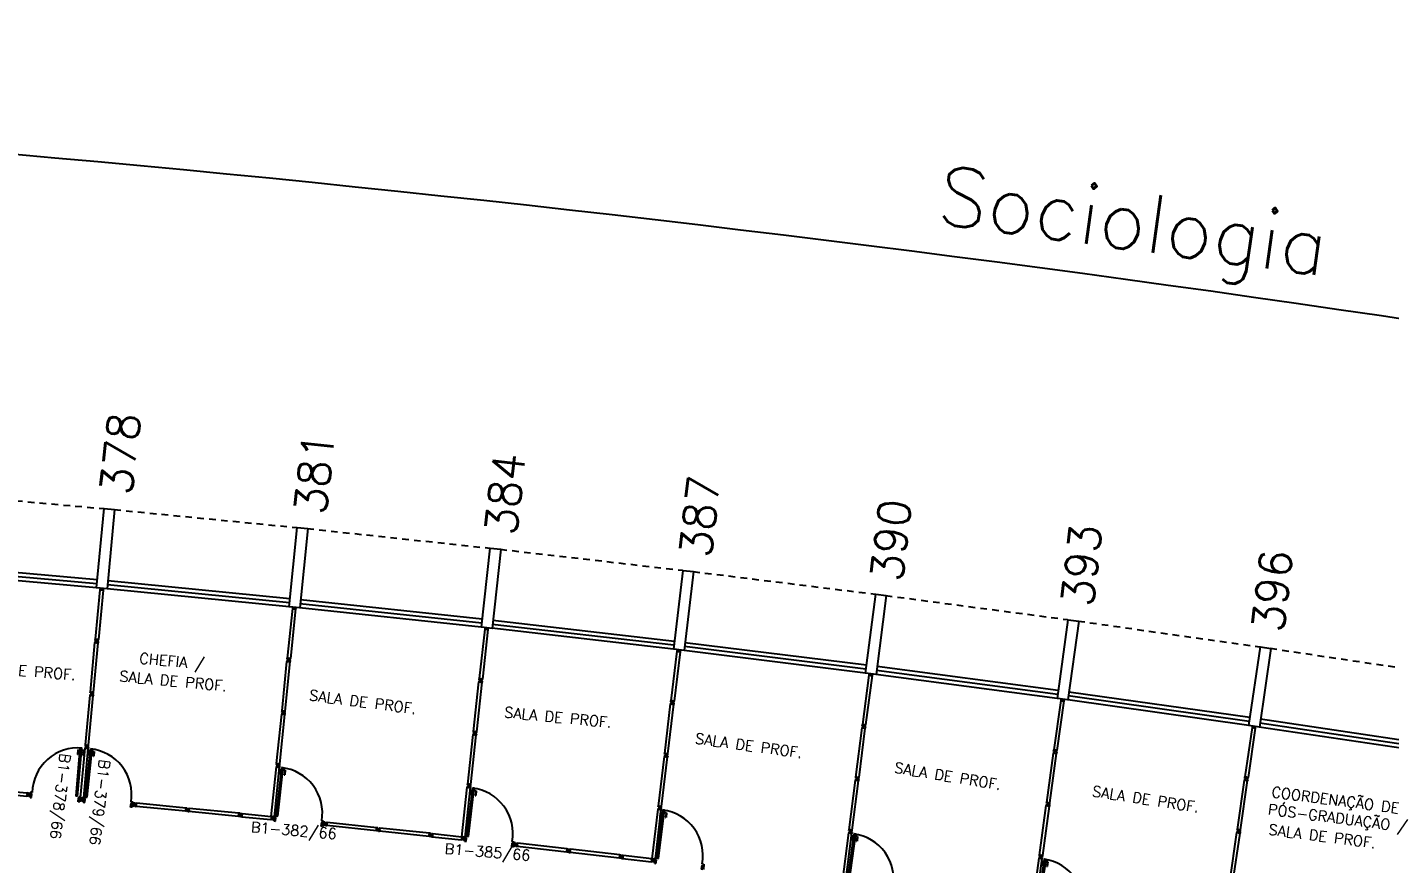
# Model space of a CAD drawing. Header units: millimetres. Extents: x 2757 to 3055, y 1102 to 1216.
# Drawn here: x 2949.72 to 2975.42, y 1198.28 to 1214.06 of the extents above; entities that cross this region are included whole.
import ezdxf

# ---------------------------------------------------------------- set-up
doc = ezdxf.new("R2010")
doc.units = ezdxf.units.MM
doc.linetypes.add('HIDDEN2', pattern=[0.1875, 0.125, -0.0625])
for name, color, linetype in [('DIV', 2, 'Continuous'), ('ESQ', 1, 'Continuous'), ('ESTR', 3, 'Continuous'), ('NOPILAR1', 2, 'Continuous'), ('PROJ', 1, 'HIDDEN2'), ('TEXTO', 2, 'Continuous'), ('TEXTO-ENDEREÇO', 2, 'Continuous'), ('USO1', 2, 'Continuous')]:
    doc.layers.add(name, color=color, linetype=linetype)
doc.styles.add('1', font='romans.shx')
doc.styles.add('NOPILAR', font='simplex.shx', dxfattribs={"height": 0.6})
doc.styles.add('UNB-100', font='simplex.shx', dxfattribs={"height": 0.2})
doc.styles.add('UNB-100-1', font='simplex.shx', dxfattribs={"height": 0.2})
doc.dimstyles.new('1-600', dxfattribs={"dimtxt": 1.1, "dimasz": 2.5, "dimexe": 2, "dimexo": 4, "dimgap": 0.2, "dimtad": 1, "dimdec": 0, "dimzin": 4, "dimdsep": 46, "dimlunit": 6, "dimtxsty": '1', "dimblk1": 'NONE', "dimblk2": 'NONE', "dimsah": 1, "dimcen": 0, "dimclrd": 2, "dimclre": 2, "dimclrt": 2, "dimadec": 0, "dimazin": 0, "dimtfac": 1, "dimtdec": 0, "dimtmove": 2, "dimatfit": 3, "dimldrblk": 'NONE', "dimfxl": 1, "dimtolj": 1, "dimtzin": 0, "dimarcsym": 0})

# ---------------------------------------------------------------- blocks, each defined once
blk = doc.blocks.new('DIVMT-SLC')
for p, q in [((-0.03, 0.03), (-0.03, 0.006)), ((-0.008, 0.03), (-0.03, 0.03)), ((-0.0185, 0.006), (-0.03, 0.006)), ((-0.0185, -0.006), (-0.0185, 0.006)), ((-0.008, 0.03), (-0.008, 0.02)), ((-0.008, 0.02), (0.008, 0.02)), ((-0.0051, 0), (0.0051, 0)), ((0.0051, 0), (-0.0051, 0)), ((-0.0051, 0), (0.0051, 0)), ((0, -0.0051), (0, 0.0051)), ((0, 0.0051), (0, -0.0051)), ((0.008, 0.03), (0.008, 0.02)), ((0.008, 0.03), (0.03, 0.03)), ((0.0205, 0.006), (0.03, 0.006)), ((0.0205, -0.006), (0.0205, 0.006)), ((0.0205, 0.006), (0.0205, -0.006)), ((0.0205, 0.006), (0.03, 0.006)), ((0.97, 0.03), (0.03, 0.03)), ((0.03, 0.006), (0.03, 0.03)), ((0.03, -0.03), (0.03, 0.03)), ((0.03, -0.005), (0.03, 0.005)), ((0.97, -0.03), (0.97, 0.03)), ((0.97, 0.03), (0.97, 0.009)), ((0.97, 0.009), (0.97, 0.027)), ((0.9795, 0.006), (0.97, 0.006)), ((0.97, -0.005), (0.97, 0.005)), ((0.9795, 0.006), (0.9795, -0.006)), ((1.0051, 0), (0.9949, 0)), ((1, 0.0051), (1, -0.0051)), ((-0.0185, -0.006), (-0.03, -0.006)), ((-0.03, -0.03), (-0.03, -0.006)), ((-0.008, -0.03), (-0.03, -0.03)), ((-0.008, -0.03), (-0.008, -0.02)), ((-0.008, -0.02), (0.008, -0.02)), ((0.008, -0.03), (0.008, -0.02)), ((0.008, -0.03), (0.03, -0.03)), ((0.0205, -0.006), (0.03, -0.006)), ((0.0205, -0.006), (0.03, -0.006)), ((0.03, -0.006), (0.03, -0.03)), ((0.97, -0.03), (0.03, -0.03)), ((0.9795, -0.006), (0.97, -0.006)), ((0.97, -0.009), (0.97, -0.027))]:
    blk.add_line(p, q)
blk = doc.blocks.new('PDV2E-SLC')
at = {"layer": 'DIV', "color": 1}
for p, q in [((0.023, 0.925), (0.063, 0.925)), ((0.023, 0.925), (0.023, 0.835)), ((0.033, 0.835), (0.023, 0.835)), ((0.033, 0.915), (0.063, 0.915)), ((0.033, 0.915), (0.033, 0.835)), ((0.138, 0.925), (0.097, 0.925)), ((0.128, 0.915), (0.097, 0.915)), ((0.128, 0.915), (0.128, 0.835)), ((0.128, 0.835), (0.137, 0.835)), ((0.138, 0.925), (0.138, 0.835))]:
    blk.add_line(p, q, dxfattribs=at)
at = {"layer": 'DIV'}
for p, q in [((0.065, 0.05), (0.065, 0.965)), ((0.095, 0.965), (0.065, 0.965)), ((0.095, 0.05), (0.095, 0.965)), ((0.049, 0.05), (0.029, 0.05)), ((0.029, 0.05), (0.029, 0.035)), ((0.029, 0.035), (0.029, -0.035)), ((0.049, 0.02), (0.049, 0.05)), ((0.049, 0.02), (0.059, 0.02)), ((0.059, -0.05), (0.059, 0.02)), ((0.065, 0.05), (0.095, 0.05)), ((0.928, -0.05), (0.928, 0.02)), ((0.938, 0.02), (0.928, 0.02)), ((0.938, 0.05), (0.958, 0.05)), ((0.938, 0.02), (0.938, 0.05)), ((0.958, 0.05), (0.958, 0.035)), ((0.958, 0.035), (0.958, -0.035)), ((0.029, -0.035), (0.029, -0.05)), ((0.029, -0.05), (0.059, -0.05)), ((0.958, -0.05), (0.928, -0.05)), ((0.958, -0.035), (0.958, -0.05))]:
    blk.add_line(p, q, dxfattribs=at)
at = {"layer": 'DIV', "color": 1}
blk.add_arc((0.062, 0.1), 0.865, 356.6786, 90, dxfattribs=at)
blk = doc.blocks.new('PDV2D-SLC')
at = {"layer": 'DIV'}
for p, q in [((0.03, 0.05), (0.06, 0.05)), ((0.03, 0.035), (0.03, 0.05)), ((0.03, -0.035), (0.03, 0.035)), ((0.06, 0.05), (0.06, -0.02)), ((0.941, 0.05), (0.941, -0.02)), ((0.971, 0.05), (0.941, 0.05)), ((0.971, 0.035), (0.971, 0.05)), ((0.971, -0.035), (0.971, 0.035)), ((0.03, -0.05), (0.03, -0.035)), ((0.05, -0.05), (0.03, -0.05)), ((0.05, -0.02), (0.06, -0.02)), ((0.05, -0.02), (0.05, -0.05)), ((0.079, -0.05), (0.109, -0.05)), ((0.079, -0.05), (0.079, -0.965)), ((0.109, -0.05), (0.109, -0.965)), ((0.951, -0.02), (0.941, -0.02)), ((0.951, -0.02), (0.951, -0.05)), ((0.951, -0.05), (0.971, -0.05)), ((0.971, -0.05), (0.971, -0.035)), ((0.109, -0.965), (0.079, -0.965))]:
    blk.add_line(p, q, dxfattribs=at)
at = {"layer": 'DIV', "color": 1}
for p, q in [((0.036, -0.925), (0.036, -0.835)), ((0.046, -0.835), (0.036, -0.835)), ((0.036, -0.925), (0.076, -0.925)), ((0.046, -0.915), (0.046, -0.835)), ((0.046, -0.915), (0.076, -0.915)), ((0.141, -0.915), (0.111, -0.915)), ((0.151, -0.925), (0.111, -0.925)), ((0.141, -0.915), (0.141, -0.835)), ((0.141, -0.835), (0.151, -0.835)), ((0.151, -0.925), (0.151, -0.835))]:
    blk.add_line(p, q, dxfattribs=at)
blk.add_arc((0.076, -0.1), 0.865, 270, 3.3214, dxfattribs=at)
blk = doc.blocks.new('MTT-SLC')
for p, q in [((-0.008, 0.03), (-0.03, 0.03)), ((-0.03, 0.03), (-0.03, 0.006)), ((-0.0185, 0.006), (-0.03, 0.006)), ((-0.0185, -0.006), (-0.0185, 0.006)), ((-0.008, 0.03), (-0.008, 0.02)), ((-0.008, 0.02), (0.008, 0.02)), ((-0.0051, 0), (0.0051, 0)), ((0, -0.0051), (0, 0.0051)), ((0.008, 0.03), (0.03, 0.03)), ((0.008, 0.03), (0.008, 0.02)), ((0.0205, -0.006), (0.0205, 0.006)), ((0.0205, 0.006), (0.03, 0.006)), ((0.03, 0.006), (0.03, 0.03)), ((-0.03, -0.03), (-0.03, -0.006)), ((-0.0185, -0.006), (-0.03, -0.006)), ((-0.008, -0.03), (-0.03, -0.03)), ((-0.008, -0.02), (0.008, -0.02)), ((-0.008, -0.03), (-0.008, -0.02)), ((0.008, -0.03), (0.008, -0.02)), ((0.008, -0.03), (0.03, -0.03)), ((0.0205, -0.006), (0.03, -0.006)), ((0.03, -0.006), (0.03, -0.03))]:
    blk.add_line(p, q)
blk = doc.blocks.new('DIVINI-SLC')
for p, q in [((-0.005, 0), (0.005, 0)), ((-0.005, 0), (0.005, 0)), ((0.008, 0.02), (0, 0.02)), ((0, 0.001), (0, 0.02)), ((0, -0.005), (0, 0.005)), ((0, -0.005), (0, 0.005)), ((0, -0.02), (0, 0.001)), ((0.008, 0.03), (0.03, 0.03)), ((0.008, 0.03), (0.008, 0.02)), ((0.02, 0.006), (0.03, 0.006)), ((0.02, 0.006), (0.02, -0.006)), ((0.02, -0.006), (0.02, 0.006)), ((0.02, 0.006), (0.03, 0.006)), ((0.02, -0.004), (0.02, 0.004)), ((0.023, 0.006), (0.027, 0.006)), ((0.03, -0.03), (0.03, 0.03)), ((0.03, 0.03), (0.03, -0.03)), ((0.03, 0.03), (0.97, 0.03)), ((0.03, 0.009), (0.03, 0.027)), ((0.03, 0.009), (0.03, 0.027)), ((0.03, -0.005), (0.03, 0.005)), ((0.03, 0.005), (0.03, -0.005)), ((0.97, 0.03), (0.97, -0.03)), ((0.98, 0.006), (0.97, 0.006)), ((0.97, 0.005), (0.97, -0.005)), ((0.98, -0.006), (0.98, 0.006)), ((0.995, 0), (1.005, 0)), ((1.005, 0), (0.995, 0)), ((1, -0.005), (1, 0.005)), ((0, -0.02), (0.008, -0.02)), ((0.008, -0.03), (0.008, -0.02)), ((0.008, -0.03), (0.03, -0.03)), ((0.02, -0.006), (0.03, -0.006)), ((0.02, -0.006), (0.03, -0.006)), ((0.023, -0.006), (0.027, -0.006)), ((0.03, -0.009), (0.03, -0.027)), ((0.03, -0.009), (0.03, -0.027)), ((0.03, -0.03), (0.03, -0.009)), ((0.03, -0.03), (0.97, -0.03)), ((0.98, -0.006), (0.97, -0.006))]:
    blk.add_line(p, q)
blk = doc.blocks.new('*D106')
at = {"layer": 'DEFPOINTS', "color": 0, "transparency": 16777216}
for p in [(2979.009, 1208.038), (2944.069, 1205.583), (2943.954, 1204.088), (2994.816, 1198.615), (2994.524, 1197.144)]:
    blk.add_point(p, dxfattribs=at)
at = {"layer": 'USO1', "color": 2, "lineweight": -2, "transparency": 16777216}
for p, q in [((2944.375, 1209.571), (2944.72, 1214.057)), ((2995.594, 1202.539), (2996.472, 1206.964))]:
    blk.add_line(p, q, dxfattribs=at)
blk.add_arc((2911.153, 776.839), 436.505, 78.78048, 85.60976, dxfattribs=at)
at = {"layer": 'USO1', "color": 2, "transparency": 16777216, "insert": (2970.557, 1210.225), "char_height": 1.1, "attachment_point": 5, "rotation": 352.1951, "style": '1'}
blk.add_mtext('\\A1;Sociologia', dxfattribs=at)
blk = doc.blocks.new('_NONE')
at = {"color": 0, "linetype": 'ByBlock'}
blk.add_circle((0, 0), 0.25, dxfattribs=at)
blk = doc.blocks.new('PILAR-SLC')
blk.add_lwpolyline([(0.2, 0), (0.2, -1.5), (0, -1.5), (0, 0)], close=True)

msp = doc.modelspace()

# ---------------------------------------------------------------- linework, layer by layer
at = {"layer": 'DIV'}
for p, q in [((2953.705, 1199.173), (2953.708, 1199.197)), ((2953.727, 1199.171), (2953.705, 1199.173)), ((2953.719, 1199.196), (2953.708, 1199.197)), ((2953.711, 1199.233), (2953.709, 1199.209)), ((2953.72, 1199.208), (2953.709, 1199.209)), ((2953.733, 1199.231), (2953.711, 1199.233)), ((2953.719, 1199.196), (2953.72, 1199.208)), ((2953.727, 1199.171), (2953.728, 1199.181)), ((2953.728, 1199.181), (2953.744, 1199.179)), ((2953.733, 1199.231), (2953.732, 1199.221)), ((2953.732, 1199.221), (2953.748, 1199.219)), ((2953.733, 1199.2), (2953.743, 1199.199)), ((2953.733, 1199.2), (2953.743, 1199.199)), ((2953.738, 1199.195), (2953.739, 1199.205)), ((2953.738, 1199.195), (2953.739, 1199.205)), ((2953.743, 1199.169), (2953.744, 1199.179)), ((2953.743, 1199.169), (2953.765, 1199.167)), ((2953.749, 1199.229), (2953.748, 1199.219)), ((2953.749, 1199.229), (2953.771, 1199.227)), ((2953.758, 1199.192), (2953.759, 1199.204)), ((2953.758, 1199.192), (2953.759, 1199.204)), ((2953.758, 1199.192), (2953.767, 1199.191)), ((2953.758, 1199.192), (2953.767, 1199.191)), ((2953.759, 1199.204), (2953.768, 1199.203)), ((2953.759, 1199.204), (2953.768, 1199.203)), ((2953.771, 1199.227), (2953.765, 1199.167)), ((2953.767, 1199.191), (2953.765, 1199.167)), ((2953.765, 1199.167), (2953.767, 1199.188)), ((2953.767, 1199.188), (2953.765, 1199.17)), ((2953.765, 1199.167), (2954.316, 1199.112)), ((2953.768, 1199.202), (2953.767, 1199.192)), ((2953.768, 1199.203), (2953.771, 1199.227)), ((2953.769, 1199.206), (2953.771, 1199.224)), ((2953.771, 1199.227), (2954.322, 1199.172)), ((2957.299, 1198.795), (2957.302, 1198.818)), ((2957.321, 1198.792), (2957.299, 1198.795)), ((2957.313, 1198.817), (2957.302, 1198.818)), ((2957.306, 1198.854), (2957.303, 1198.83)), ((2957.315, 1198.829), (2957.303, 1198.83)), ((2957.328, 1198.852), (2957.306, 1198.854)), ((2957.313, 1198.817), (2957.315, 1198.829)), ((2957.321, 1198.792), (2957.322, 1198.802)), ((2957.322, 1198.802), (2957.338, 1198.8)), ((2957.328, 1198.852), (2957.326, 1198.842)), ((2957.326, 1198.842), (2957.342, 1198.84)), ((2957.327, 1198.822), (2957.337, 1198.821)), ((2957.327, 1198.822), (2957.337, 1198.821)), ((2957.332, 1198.816), (2957.333, 1198.826)), ((2957.332, 1198.816), (2957.333, 1198.826)), ((2957.337, 1198.79), (2957.338, 1198.8)), ((2957.337, 1198.79), (2957.359, 1198.788)), ((2957.343, 1198.85), (2957.342, 1198.84)), ((2957.343, 1198.85), (2957.365, 1198.848)), ((2957.352, 1198.813), (2957.353, 1198.825)), ((2957.352, 1198.813), (2957.353, 1198.825)), ((2957.352, 1198.813), (2957.361, 1198.812)), ((2957.352, 1198.813), (2957.361, 1198.812)), ((2957.353, 1198.825), (2957.363, 1198.824)), ((2957.353, 1198.825), (2957.363, 1198.824)), ((2957.365, 1198.848), (2957.359, 1198.788)), ((2957.361, 1198.812), (2957.359, 1198.788)), ((2957.361, 1198.809), (2957.359, 1198.791)), ((2957.359, 1198.788), (2957.361, 1198.809)), ((2957.359, 1198.788), (2957.91, 1198.728)), ((2957.363, 1198.823), (2957.362, 1198.813)), ((2957.363, 1198.824), (2957.365, 1198.848)), ((2957.363, 1198.827), (2957.365, 1198.845)), ((2957.365, 1198.848), (2957.916, 1198.788)), ((2957.916, 1198.788), (2957.91, 1198.728)), ((2957.914, 1198.763), (2957.912, 1198.753)), ((2957.922, 1198.751), (2957.912, 1198.752)), ((2957.923, 1198.763), (2957.914, 1198.764)), ((2957.922, 1198.751), (2957.923, 1198.763)), ((2957.938, 1198.756), (2957.948, 1198.755)), ((2957.948, 1198.755), (2957.938, 1198.756)), ((2957.942, 1198.75), (2957.943, 1198.76)), ((2960.89, 1198.386), (2960.893, 1198.409)), ((2960.912, 1198.383), (2960.89, 1198.386)), ((2960.904, 1198.408), (2960.893, 1198.409)), ((2960.897, 1198.445), (2960.894, 1198.421)), ((2960.905, 1198.42), (2960.894, 1198.421)), ((2960.919, 1198.443), (2960.897, 1198.445)), ((2960.904, 1198.408), (2960.905, 1198.42)), ((2960.912, 1198.383), (2960.913, 1198.393)), ((2960.913, 1198.393), (2960.929, 1198.391)), ((2960.919, 1198.443), (2960.917, 1198.433)), ((2960.917, 1198.433), (2960.933, 1198.431)), ((2960.918, 1198.413), (2960.928, 1198.411)), ((2960.918, 1198.413), (2960.928, 1198.411)), ((2960.923, 1198.407), (2960.924, 1198.417)), ((2960.923, 1198.407), (2960.924, 1198.417)), ((2960.928, 1198.381), (2960.929, 1198.391)), ((2960.928, 1198.381), (2960.949, 1198.379)), ((2960.935, 1198.441), (2960.933, 1198.431)), ((2960.935, 1198.441), (2960.956, 1198.438)), ((2960.943, 1198.404), (2960.944, 1198.416)), ((2960.943, 1198.404), (2960.944, 1198.416)), ((2960.943, 1198.404), (2960.952, 1198.403)), ((2960.943, 1198.404), (2960.952, 1198.403)), ((2960.944, 1198.416), (2960.954, 1198.414)), ((2960.944, 1198.416), (2960.954, 1198.414)), ((2960.956, 1198.438), (2960.949, 1198.379)), ((2960.952, 1198.403), (2960.949, 1198.379)), ((2960.949, 1198.379), (2960.952, 1198.4)), ((2960.949, 1198.379), (2961.491, 1198.315)), ((2960.952, 1198.4), (2960.95, 1198.382)), ((2960.954, 1198.413), (2960.952, 1198.404)), ((2960.954, 1198.414), (2960.956, 1198.438)), ((2960.954, 1198.417), (2960.956, 1198.435)), ((2960.956, 1198.438), (2961.498, 1198.375)), ((2961.498, 1198.375), (2961.491, 1198.315)), ((2961.495, 1198.35), (2961.494, 1198.34)), ((2961.504, 1198.338), (2961.494, 1198.339)), ((2961.505, 1198.35), (2961.495, 1198.351)), ((2961.504, 1198.338), (2961.505, 1198.35)), ((2961.52, 1198.342), (2961.53, 1198.341)), ((2961.53, 1198.341), (2961.52, 1198.342)), ((2961.524, 1198.336), (2961.525, 1198.347))]:
    msp.add_line(p, q, dxfattribs=at)
at = {"layer": 'ESQ'}
for p, q in [((2951.039, 1203.634), (2947.605, 1203.941)), ((2951.026, 1203.484), (2947.591, 1203.792)), ((2951.033, 1203.559), (2947.598, 1203.867)), ((2954.671, 1203.278), (2951.24, 1203.615)), ((2954.657, 1203.128), (2951.225, 1203.465)), ((2954.664, 1203.203), (2951.232, 1203.54)), ((2958.284, 1202.742), (2954.855, 1203.108)), ((2958.292, 1202.816), (2954.863, 1203.183)), ((2958.3, 1202.891), (2954.871, 1203.257)), ((2961.925, 1202.473), (2958.5, 1202.869)), ((2961.908, 1202.324), (2958.483, 1202.72)), ((2961.917, 1202.399), (2958.491, 1202.794)), ((2965.538, 1201.95), (2962.116, 1202.375)), ((2965.547, 1202.025), (2962.125, 1202.449)), ((2965.529, 1201.876), (2962.107, 1202.3)), ((2969.145, 1201.397), (2965.727, 1201.85)), ((2969.155, 1201.471), (2965.737, 1201.925)), ((2969.165, 1201.545), (2965.747, 1201.999)), ((2972.758, 1200.887), (2969.343, 1201.369)), ((2972.768, 1200.961), (2969.354, 1201.444)), ((2972.779, 1201.035), (2969.364, 1201.518)), ((2976.365, 1200.346), (2972.955, 1200.858)), ((2976.376, 1200.42), (2972.967, 1200.932)), ((2976.388, 1200.494), (2972.978, 1201.006))]:
    msp.add_line(p, q, dxfattribs=at)
at = {"layer": 'PROJ'}
for p, q in [((2947.713, 1205.287), (2951.16, 1204.978)), ((2951.359, 1204.959), (2954.803, 1204.621)), ((2955.002, 1204.601), (2958.443, 1204.233)), ((2958.642, 1204.211), (2962.08, 1203.814)), ((2962.278, 1203.791), (2965.713, 1203.364)), ((2965.911, 1203.339), (2969.341, 1202.884)), ((2969.539, 1202.857), (2972.966, 1202.372)), ((2973.164, 1202.343), (2976.586, 1201.83))]:
    msp.add_line(p, q, dxfattribs=at)

# ---------------------------------------------------------------- block references
at = {"layer": 'DIV'}
for name, p, rotation in [('DIVINI-SLC', (2951.125, 1203.475), 264.534191719193), ('DIVINI-SLC', (2954.755, 1203.118), 264.0463873713669), ('DIVINI-SLC', (2958.383, 1202.731), 263.5585830235408), ('DIVMT-SLC', (2951.029, 1202.479), 264.7856309179422), ('DIVMT-SLC', (2954.651, 1202.124), 264.2978265701161), ('DIVINI-SLC', (2962.007, 1202.312), 263.0707786757147), ('DIVINI-SLC', (2965.627, 1201.863), 262.5829743278887), ('DIVMT-SLC', (2958.271, 1201.737), 263.8100222222901), ('DIVMT-SLC', (2950.938, 1201.484), 264.6567055190944), ('DIVMT-SLC', (2961.886, 1201.32), 263.3222178744639), ('DIVINI-SLC', (2969.244, 1201.383), 262.0951699800626), ('DIVMT-SLC', (2954.552, 1201.129), 264.1689011712683), ('DIVMT-SLC', (2965.498, 1200.871), 262.8344135266379), ('DIVINI-SLC', (2972.856, 1200.872), 261.6073656322365), ('PDV2D-SLC', (2950.744, 1199.493), 174.9503675112085), ('DIVMT-SLC', (2958.163, 1200.743), 263.6810968234423), ('DIVMT-SLC', (2950.845, 1200.488), 264.6666960807282), ('PDV2E-SLC', (2950.752, 1199.492), 354.2234641576121), ('DIVMT-SLC', (2961.77, 1200.326), 263.1932924756161), ('DIVMT-SLC', (2969.106, 1200.393), 262.3466091788118), ('DIVMT-SLC', (2954.451, 1200.134), 264.1788917329021), ('PDV2E-SLC', (2954.349, 1199.139), 353.735664157612), ('DIVMT-SLC', (2958.053, 1199.749), 263.6910873850761), ('DIVMT-SLC', (2965.373, 1199.879), 262.7054881277901), ('DIVMT-SLC', (2972.71, 1199.883), 261.8588048309857), ('DIVMT-SLC', (2949.748, 1199.582), 174.8505622429828), ('MTT-SLC', (2950.752, 1199.492), 264.8217792465597), ('PDV2E-SLC', (2957.943, 1198.755), 353.2478641576121), ('DIVMT-SLC', (2951.748, 1199.394), 354.375542052228), ('DIVMT-SLC', (2952.743, 1199.296), 354.4592800657282), ('DIVMT-SLC', (2961.651, 1199.333), 263.2032830372499), ('PDV2E-SLC', (2961.525, 1198.342), 352.760064157612), ('DIVMT-SLC', (2968.973, 1199.401), 262.2176837799639), ('MTT-SLC', (2954.349, 1199.139), 264.1788917329021), ('DIVMT-SLC', (2955.343, 1199.033), 353.887742052228), ('DIVMT-SLC', (2956.338, 1198.926), 353.9714800657282), ('MTT-SLC', (2957.943, 1198.755), 173.7695161618168), ('DIVMT-SLC', (2965.246, 1198.887), 262.7154786894239), ('PDV2E-SLC', (2965.12, 1197.895), 352.2722641576121), ('DIVMT-SLC', (2972.568, 1198.893), 261.7298794321379), ('DIVMT-SLC', (2958.936, 1198.64), 353.399942052228), ('DIVMT-SLC', (2959.93, 1198.525), 353.4836800657283), ('MTT-SLC', (2961.525, 1198.342), 173.2817161618168), ('DIVMT-SLC', (2968.837, 1198.411), 262.2276743415978), ('PDV2E-SLC', (2968.702, 1197.42), 351.7844641576121)]:
    msp.add_blockref(name, p, dxfattribs=dict(at, rotation=rotation))
at = {"layer": 'ESTR'}
for p, rotation in [((2951.169, 1204.977), 354.634146341463), ((2954.813, 1204.62), 354.1463414634147), ((2958.453, 1204.232), 353.6585365853664), ((2962.09, 1203.813), 353.1707317073175), ((2965.723, 1203.363), 352.6829268292676), ((2969.352, 1202.883), 352.1951219512193), ((2972.977, 1202.371), 351.7073170731703)]:
    msp.add_blockref('PILAR-SLC', p, dxfattribs=dict(at, rotation=rotation))

# ---------------------------------------------------------------- texts
at = {"layer": 'NOPILAR1', "style": 'NOPILAR'}
for s, p in [('378', (2951.686, 1205.215)), ('378', (2951.685, 1205.215)), ('381', (2955.348, 1204.844)), ('381', (2955.348, 1204.844)), ('384', (2958.942, 1204.458)), ('384', (2958.942, 1204.458)), ('387', (2962.614, 1204.033)), ('387', (2962.614, 1204.033)), ('390', (2966.22, 1203.584)), ('390', (2966.22, 1203.584)), ('393', (2969.816, 1203.11)), ('393', (2969.816, 1203.11)), ('396', (2973.411, 1202.628)), ('396', (2973.41, 1202.628))]:
    msp.add_text(s, height=0.6, rotation=83.505, dxfattribs=at).set_placement(p)
at = {"layer": 'TEXTO', "style": 'UNB-100'}
for s, rotation, p in [('SALA DE PROF.', 355.1927, (2948.602, 1201.91)), ('CHEFIA / ', 354.7168, (2951.826, 1202.06)), ('SALA DE PROF.', 354.7168, (2951.453, 1201.72)), ('SALA DE PROF.', 352.6231, (2955.029, 1201.363)), ('SALA DE PROF.', 354.4271, (2958.709, 1201.041)), ('SALA DE PROF.', 352.239, (2962.309, 1200.546)), ('SALA DE PROF.', 350.744, (2966.063, 1199.997)), ('SALA DE PROF.', 351.2787, (2969.794, 1199.553)), ('COORDENAÇÃO DE', 352.6709, (2973.176, 1199.537)), ('PÓS-GRADUAÇÃO /', 352.6709, (2973.11, 1199.211)), ('SALA DE PROF.', 352.6709, (2973.123, 1198.829))]:
    msp.add_text(s, height=0.2, rotation=rotation, dxfattribs=at).set_placement(p)
at = {"layer": 'TEXTO-ENDEREÇO', "style": 'UNB-100-1'}
for s, rotation, p in [('B1-378/66', 263.1865, (2950.341, 1200.367)), ('B1-379/66', 263.1865, (2951.083, 1200.252)), ('B1-382/66', 355.3365, (2953.932, 1198.875)), ('B1-385/66', 355.3365, (2957.586, 1198.467))]:
    msp.add_text(s, height=0.2, rotation=rotation, dxfattribs=at).set_placement(p)

# ---------------------------------------------------------------- dimensions: what is measured, and where the dimension line sits
at = {"layer": 'USO1'}
dim = msp.add_angular_dim_2l(base=(2979.009, 1208.038), line1=((2944.069, 1205.583), (2943.954, 1204.088)), line2=((2994.816, 1198.615), (2994.524, 1197.144)), text='Sociologia', dimstyle='1-600', override={"dimazin": 1}, dxfattribs=at)
dim.commit()
dim.dimension.update_dxf_attribs({"geometry": '*D106', "text_midpoint": (2970.557, 1210.225)})

doc.saveas('drawing.dxf')
